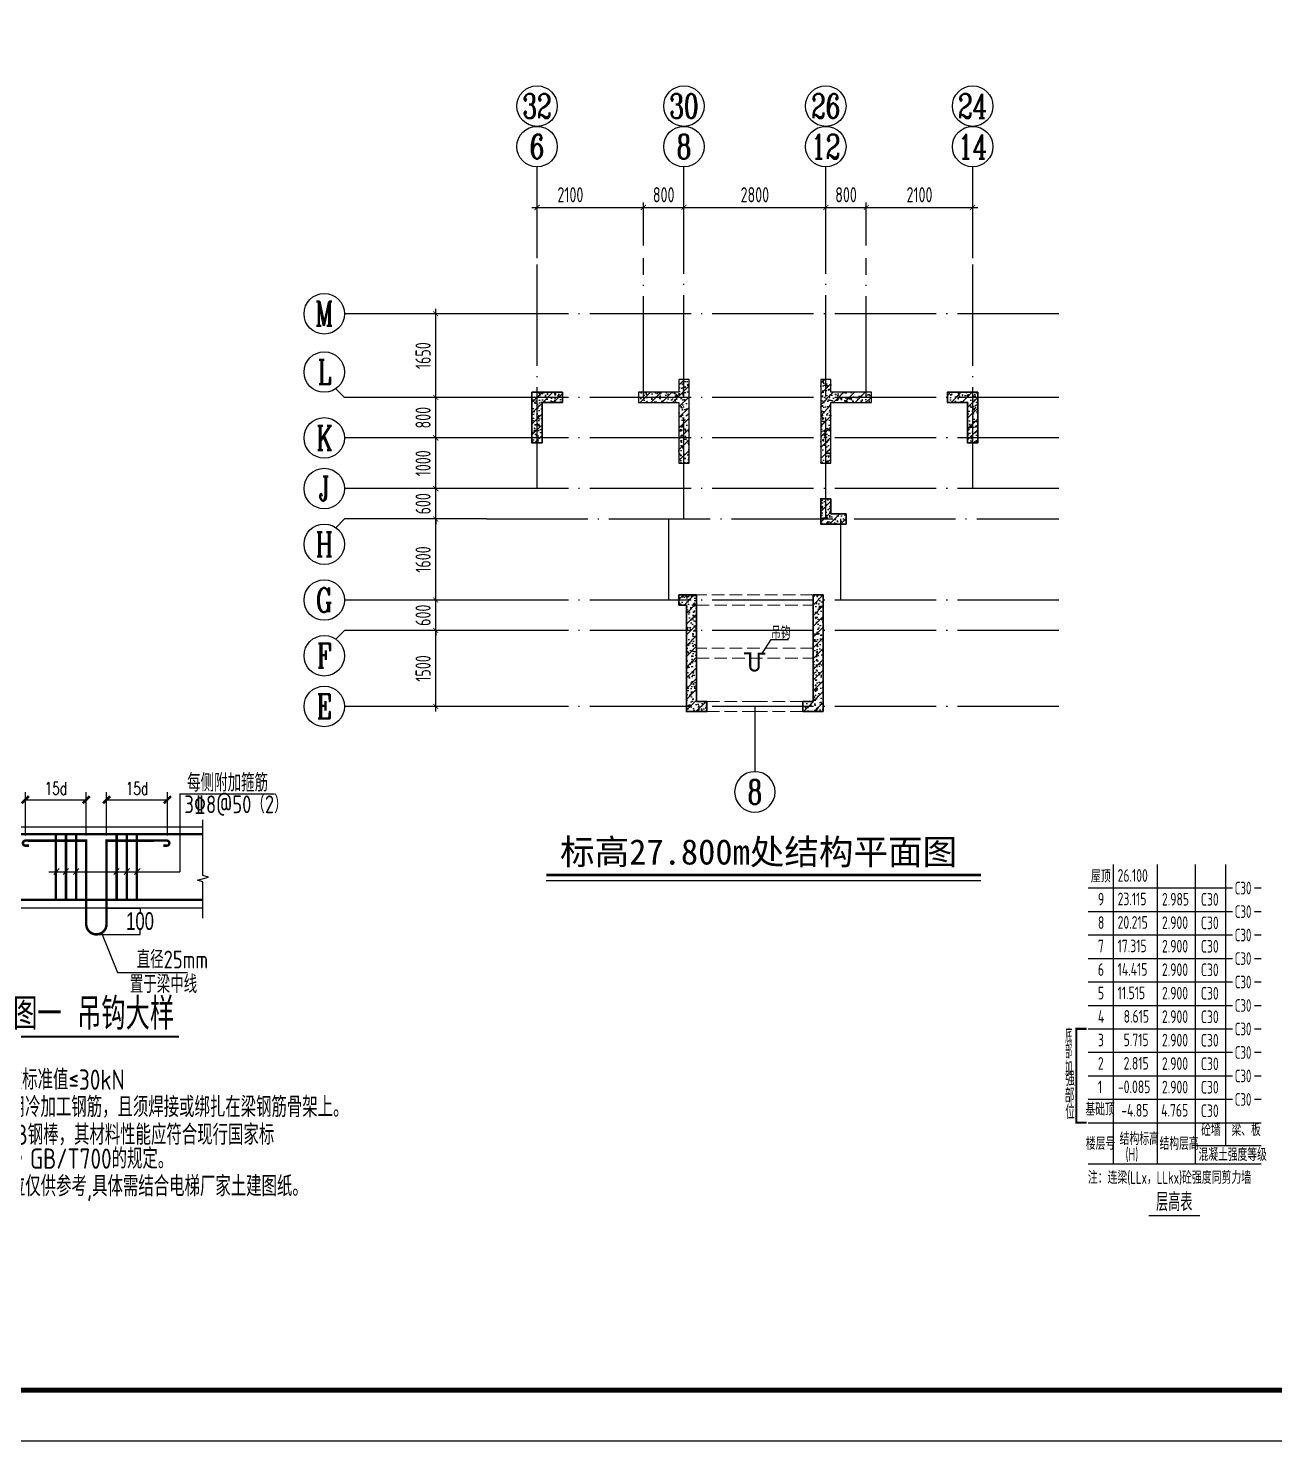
# Model space of a CAD drawing. Extents: x -812054 to 22247, y -644080 to 1003627.
# Drawn here: x -332218 to -307609, y -601117 to -573236 of the extents above; entities that cross this region are included whole.
import ezdxf
from ezdxf.enums import TextEntityAlignment as Align

# ---------------------------------------------------------------- set-up
doc = ezdxf.new("R2010")
doc.units = 0
doc.header["$LTSCALE"] = 1000
for name, pattern in [('__DASH', [0.35, 0.25, -0.1]), ('DASH', [0.35, 0.25, -0.1]), ('DOTE', [2.42, 2, -0.2, 0.02, -0.2])]:
    doc.linetypes.add(name, pattern=pattern)
doc.layers.get('0').update_dxf_attribs({"linetype": 'CONTINUOUS'})
doc.layers.get('DEFPOINTS').update_dxf_attribs({"linetype": 'CONTINUOUS'})
for name, color, linetype in [('-TK', 7, 'CONTINUOUS'), ('0p-标字', 7, 'CONTINUOUS'), ('0p-标注', 43, 'CONTINUOUS'), ('A-AXIS', 1, 'CONTINUOUS'), ('A-DOTE', 10, 'DOTE'), ('AXIS_NUM', 7, 'CONTINUOUS'), ('DIM', 2, 'CONTINUOUS'), ('S-0-TEXT', 7, 'CONTINUOUS'), ('S-B表格', 2, 'CONTINUOUS'), ('S-L主梁线', 4, 'DASH'), ('S-Q墙填充', 252, 'CONTINUOUS'), ('S-Q墙实线', 6, 'CONTINUOUS'), ('S-Y一般标注', 3, 'CONTINUOUS'), ('S-Z柱填充', 252, 'CONTINUOUS'), ('S-Z柱实线', 6, 'CONTINUOUS'), ('S-引出线', 40, 'CONTINUOUS'), ('S-文字', 7, 'CONTINUOUS'), ('TEXT', 2, 'CONTINUOUS')]:
    doc.layers.add(name, color=color, linetype=linetype)
doc.layers.add('7549', color=9, linetype='CONTINUOUS', lineweight=18)
doc.styles.add('$2$X', font='romans0.shx', dxfattribs={"width": 0.7, "bigfont": 'hz00.shx'})
doc.styles.add('-宋体', font='', dxfattribs={"width": 0.7, "height": 300, "bigfont": '宋体.TTF'})
doc.styles.add('AHZTXT', font='atxt.shx', dxfattribs={"width": 0.7, "bigfont": 'ahztxt.shx'})
doc.styles.add('DIM_FONT', font='SIMPLEX.shx', dxfattribs={"width": 0.56})
doc.styles.add('TSSD_Axis', font='complex.shx', dxfattribs={"width": 0.7, "bigfont": 'hztxt.shx'})
doc.styles.add('TSSD_DIMENSION', font='Tssdeng.shx', dxfattribs={"width": 0.7, "bigfont": 'tssdchn.shx'})
doc.styles.add('TSSD_REIN', font='tssdeng.shx', dxfattribs={"width": 0.7, "height": 300, "bigfont": 'tssdchn.shx'})
doc.styles.get('-宋体').set_extended_font_data('SimSun')
doc.dimstyles.new('DIM梁定位100', dxfattribs={"dimtxt": 250, "dimasz": 100, "dimexe": 150, "dimexo": 100, "dimgap": 100, "dimtad": 1, "dimdec": 0, "dimdsep": 46, "dimtxsty": '$2$X', "dimblk": '$1$_archtick', "dimcen": 2.5, "dimclrd": 256, "dimclre": 256, "dimclrt": 7, "dimadec": 3, "dimazin": 0, "dimtfac": 1, "dimtdec": 0, "dimtix": 1, "dimtmove": 2, "dimatfit": 3, "dimldrblk": '$1$_archtick', "dimfxl": 1.25, "dimtolj": 1, "dimtzin": 0, "dimlwd": -1, "dimlwe": -1, "dimarcsym": 0})
doc.dimstyles.new('NORMAL', dxfattribs={"dimtxt": 0.18, "dimasz": 0.18, "dimexe": 0.18, "dimexo": 0.0625, "dimgap": 0.09, "dimtad": 0, "dimtih": 1, "dimtoh": 1, "dimdec": 4, "dimzin": 0, "dimdsep": 46, "dimtxsty": 'DIM_FONT', "dimcen": 0.09, "dimclrt": 4, "dimadec": 0, "dimazin": 0, "dimtfac": 1, "dimtdec": 4, "dimtofl": 0, "dimtmove": 2, "dimatfit": 3, "dimfxl": 1, "dimtolj": 1, "dimtzin": 0, "dimarcsym": 0})
doc.dimstyles.new('TSSD_100_100', dxfattribs={"dimtxt": 300, "dimasz": 100, "dimexe": 100, "dimexo": 250, "dimgap": 100, "dimtad": 1, "dimdec": 0, "dimzin": 0, "dimdsep": 46, "dimtxsty": 'TSSD_DIMENSION', "dimblk": 'ARCHTICK', "dimcen": 0, "dimdle": 100, "dimclrt": 7, "dimadec": 0, "dimazin": 0, "dimtfac": 1, "dimtdec": 0, "dimtix": 1, "dimtmove": 2, "dimatfit": 3, "dimldrblk": 'ARCHTICK', "dimfxl": 1, "dimtolj": 1, "dimtzin": 0, "dimarcsym": 0})
pattern_1 = [(50, (-309446.53, -535129.81), (215.17805, -18.82564), [22.5, -247.5]), (355, (-309446.53, -535129.81), (-41.6254, 225.6576), [18, -198]), (100.4514, (-309428.6, -535131.38), (173.5528, 206.8319), [19.1221, -210.3426]), (46.1842, (-309446.53, -535069.81), (320.1723, -49.6557), [33.75, -371.25]), (96.6356, (-309419.85, -535073.95), (280.3988, 292.2354), [28.683, -315.514]), (351.1842, (-309446.53, -535069.8), (280.3986, 292.2356), [27, -297]), (21, (-309416.53, -535084.81), (179.0721, -120.78567), [22.5, -247.5]), (326, (-309416.53, -535084.81), (72.9946, 217.545), [18, -198]), (71.4514, (-309401.6, -535094.88), (252.0668, 96.75915), [19.1221, -210.3426]), (37.5, (-309446.53, -535129.814), (3.64796, 99.86816), [0, -195.6, 0, -201, 0, -198.75]), (7.5, (-309446.53, -535129.81), (78.92086, 118.32351), [0, -114.6, 0, -191.1, 0, -75.75]), (327.5, (-309513.43, -535129.814), (160.14673, -6.76646), [0, -75, 0, -234, 0, -310.5]), (317.5, (-309543.43, -535129.81), (174.95585, 30.0315), [0, -97.5, 0, -155.4, 0, -220.5]), (45, (-309446.53, -535129.81), (-106.066, 106.066), [])]
pattern_2 = [(50, (-314708.37, -367093.74), (215.17805, -18.82564), [22.5, -247.5]), (355, (-314708.37, -367093.74), (-41.6254, 225.65764), [18, -198]), (100.4514, (-314690.43, -367095.3), (173.55281, 206.83186), [19.12206, -210.34263]), (46.1842, (-314708.37, -367033.74), (320.1723, -49.6557), [33.75, -371.25]), (96.6356, (-314681.68, -367037.88), (280.3988, 292.23536), [28.6831, -315.5139]), (351.1842, (-314708.37, -367033.74), (280.3986, 292.2356), [27, -297]), (21, (-314678.37, -367048.74), (179.07212, -120.78567), [22.5, -247.5]), (326, (-314678.37, -367048.74), (72.9946, 217.54501), [18, -198]), (71.4514, (-314663.44, -367058.8), (252.06679, 96.75915), [19.12206, -210.34263]), (37.5, (-314708.365, -367093.74), (3.647957, 99.868156), [0, -195.6, 0, -201, 0, -198.75]), (7.5, (-314708.37, -367093.74), (78.92086, 118.323514), [0, -114.6, 0, -191.1, 0, -75.75]), (327.5, (-314775.265, -367093.74), (160.14673, -6.766462), [0, -75, 0, -234, 0, -310.5]), (317.5, (-314805.27, -367093.74), (174.95585, 30.031495), [0, -97.5, 0, -155.4, 0, -220.5]), (45, (-314708.37, -367093.74), (-106.06602, 106.06602), [])]

# ---------------------------------------------------------------- blocks, each defined once
blk = doc.blocks.new('A1')
blk.add_lwpolyline([(0, 59400), (0, 0), (84100, 0), (84100, 59400)], close=True)
at = {"const_width": 100}
blk.add_lwpolyline([(2500, 58400), (2500, 1000), (83100, 1000), (83100, 58400)], close=True, dxfattribs=at)
blk = doc.blocks.new('B20200424131938')
at = {"layer": '7549', "const_width": 40}
blk.add_lwpolyline([(417, 3688), (217, 3688), (217, 1834), (417, 1834)], dxfattribs=at)
at = {"layer": 'S-0-TEXT'}
blk.add_lwpolyline([(1641, 0, 27, 27, 0), (2658, 0, 0, 0, 0)], format="xyseb", dxfattribs=at)
at = {"layer": 'S-B表格'}
for p, q in [((952, 1021), (952, 6932)), ((1817, 1021), (1817, 6932)), ((2567, 1021), (2567, 6932)), ((3167, 1385), (3167, 6932)), ((452, 6469), (3167, 6469)), ((452, 6469), (3167, 6469)), ((3167, 6469), (3298, 6469)), ((3167, 6469), (3298, 6469)), ((3167, 6469), (3298, 6469)), ((3731, 6469), (3862, 6469)), ((3731, 6469), (3862, 6469)), ((3731, 6469), (3862, 6469)), ((452, 6005), (3167, 6005)), ((452, 6005), (3167, 6005)), ((3167, 6005), (3298, 6005)), ((3167, 6005), (3298, 6005)), ((3167, 6005), (3298, 6005)), ((3731, 6005), (3862, 6005)), ((3731, 6005), (3862, 6005)), ((3731, 6005), (3862, 6005)), ((452, 5542), (3167, 5542)), ((452, 5542), (3167, 5542)), ((3167, 5542), (3298, 5542)), ((3167, 5542), (3298, 5542)), ((3167, 5542), (3298, 5542)), ((3731, 5542), (3862, 5542)), ((3731, 5542), (3862, 5542)), ((3731, 5542), (3862, 5542)), ((452, 5078), (3167, 5078)), ((452, 5078), (3167, 5078)), ((3167, 5078), (3298, 5078)), ((3167, 5078), (3298, 5078)), ((3167, 5078), (3298, 5078)), ((3731, 5078), (3862, 5078)), ((3731, 5078), (3862, 5078)), ((3731, 5078), (3862, 5078)), ((452, 4615), (3167, 4615)), ((3167, 4615), (3298, 4615)), ((3731, 4615), (3862, 4615)), ((452, 4151), (3167, 4151)), ((3167, 4151), (3298, 4151)), ((3731, 4151), (3862, 4151)), ((452, 3688), (3167, 3688)), ((3167, 3688), (3298, 3688)), ((3731, 3688), (3862, 3688)), ((452, 3224), (3167, 3224)), ((3167, 3224), (3298, 3224)), ((3731, 3224), (3862, 3224)), ((452, 2761), (3167, 2761)), ((3167, 2761), (3298, 2761)), ((3731, 2761), (3862, 2761)), ((452, 2297), (3167, 2297)), ((3167, 2297), (3298, 2297)), ((3731, 2297), (3862, 2297)), ((452, 1834), (3167, 1834)), ((452, 1834), (3862, 1834)), ((452, 1834), (2854, 1834)), ((452, 1834), (2854, 1834)), ((2567, 1385), (3862, 1385)), ((452, 1021), (3862, 1021))]:
    blk.add_line(p, q, dxfattribs=at)
at = {"style": 'TSSD_REIN'}
for s, width, p, p2 in [('底', 0.535575, (-3, 3408), (134, 3408)), ('部', 0.530918, (-3, 3100), (134, 3100)), ('加', 0.526341, (-3, 2774), (134, 2774))]:
    blk.add_text(s, height=285, dxfattribs=dict(at, width=width)).set_placement(p, p2, align=Align.FIT)
for s, height, width, p in [('强', 285, 0.535575, (-3, 2477)), ('部', 285, 0.535575, (-13, 2146)), ('位', 285, 0.535575, (-3, 1820)), ('砼墙', 250, 0.7, (2681, 1495)), ('梁、板', 250, 0.7, (3279, 1495))]:
    blk.add_text(s, height=height, dxfattribs=dict(at, width=width)).set_placement(p, align=Align.BOTTOM_LEFT)
for s, width, p in [('楼层号', 0.7, (405, 1299)), ('结构标高', 0.65, (1070, 1392)), ('结构层高', 0.7, (1860, 1299)), ('(H)', 0.65, (1188, 1086)), ('混凝土强度等级', 0.7, (2629, 1080))]:
    blk.add_text(s, height=250, dxfattribs=dict(at, width=width)).set_placement(p)
at = {"layer": 'S-0-TEXT', "style": 'TSSD_REIN', "width": 0.7}
blk.add_text('层高表', height=360, dxfattribs=at).set_placement((1790, 90))
at = {"layer": 'S-B表格', "style": 'TSSD_REIN'}
for s, width, p in [('屋顶', 0.65, (503, 6575)), ('26.100', 0.7, (1031, 6590)), ('C30', 0.65, (3345, 6341)), ('9', 0.7, (642, 6123)), ('23.115', 0.7, (1031, 6126)), ('2.985', 0.7, (1907, 6121)), ('C30', 0.7, (2675, 6118)), ('8', 0.7, (642, 5660)), ('20.215', 0.7, (1031, 5663)), ('2.900', 0.7, (1907, 5658)), ('C30', 0.7, (2675, 5654)), ('C30', 0.65, (3345, 5877)), ('C30', 0.65, (3345, 5414)), ('7', 0.7, (642, 5196)), ('17.315', 0.7, (1031, 5199)), ('2.900', 0.7, (1907, 5194)), ('C30', 0.7, (2675, 5191)), ('C30', 0.65, (3345, 4950)), ('6', 0.7, (642, 4733)), ('14.415', 0.7, (1031, 4736)), ('2.900', 0.7, (1907, 4731)), ('C30', 0.7, (2675, 4727)), ('5', 0.7, (642, 4269)), ('11.515', 0.7, (1031, 4272)), ('2.900', 0.7, (1907, 4267)), ('C30', 0.7, (2675, 4264)), ('C30', 0.65, (3345, 4487)), ('C30', 0.65, (3345, 4023)), ('4', 0.7, (642, 3806)), ('8.615', 0.7, (1150, 3809)), ('2.900', 0.7, (1907, 3804)), ('C30', 0.7, (2675, 3800)), ('C30', 0.65, (3345, 3560)), ('3', 0.7, (642, 3342)), ('5.715', 0.7, (1150, 3345)), ('2.900', 0.7, (1907, 3340)), ('C30', 0.7, (2675, 3337)), ('C30', 0.65, (3345, 3096)), ('2', 0.7, (642, 2879)), ('2.815', 0.7, (1150, 2882)), ('2.900', 0.7, (1907, 2877)), ('C30', 0.7, (2675, 2873)), ('C30', 0.65, (3345, 2633)), ('1', 0.7, (642, 2415)), ('-0.085', 0.7, (1038, 2418)), ('2.900', 0.7, (1907, 2413)), ('C30', 0.7, (2675, 2410)), ('基础顶', 0.7, (395, 1974)), ('C30', 0.65, (3345, 2169)), ('-4.85', 0.7, (1103, 1955)), ('4.765', 0.7, (1891, 1955)), ('C30', 0.7, (2675, 1946))]:
    blk.add_text(s, height=250, dxfattribs=dict(at, width=width)).set_placement(p)
at = {"layer": 'TEXT', "style": 'TSSD_REIN', "width": 0.65}
blk.add_text('注：连梁(LLx，LLkx)砼强度同剪力墙', height=250, dxfattribs=at).set_placement((443, 627))
blk = doc.blocks.new('ts_axno')
at = {"color": 0, "linetype": 'ByBlock', "lineweight": -2}
blk.add_circle((0, 0), 0.5, dxfattribs=at)
at = {"color": 0, "linetype": 'ByBlock', "lineweight": -2, "style": 'TSSD_Axis', "width": 0.7}
blk.add_attdef('A', text='', height=0.6, dxfattribs=at).set_placement((0, 0), align=Align.MIDDLE_CENTER)
blk = doc.blocks.new('_ArchTick')
at = {"color": 0, "linetype": 'ByBlock', "const_width": 0.15}
blk.add_lwpolyline([(-0.5, -0.5), (0.5, 0.5)], dxfattribs=at)
blk = doc.blocks.new('*D1429')
at = {"layer": 'DEFPOINTS', "color": 0, "transparency": 16777216}
for p in [(-320073, -576773), (-322173, -577773), (-320073, -577773)]:
    blk.add_point(p, dxfattribs=at)
at = {"layer": 'S-Y一般标注', "color": 0, "lineweight": -2, "transparency": 16777216}
for p, q in [((-322273, -576773), (-319973, -576773)), ((-322173, -577523), (-322173, -576673)), ((-320073, -577523), (-320073, -576673))]:
    blk.add_line(p, q, dxfattribs=at)
at = {"layer": 'S-Y一般标注', "color": 0, "lineweight": -2, "transparency": 16777216, "xscale": 100, "yscale": 100, "zscale": 100, "rotation": 180}
blk.add_blockref('_ArchTick', (-322173, -576773), dxfattribs=at)
at = {"layer": 'S-Y一般标注', "color": 0, "lineweight": -2, "transparency": 16777216, "xscale": 100, "yscale": 100, "zscale": 100}
blk.add_blockref('_ArchTick', (-320073, -576773), dxfattribs=at)
at = {"layer": 'S-Y一般标注', "color": 7, "transparency": 16777216, "insert": (-321515, -576523), "char_height": 300, "attachment_point": 5, "style": 'TSSD_DIMENSION'}
blk.add_mtext('\\A1;2100', dxfattribs=at)
blk = doc.blocks.new('*D1430')
at = {"layer": 'DEFPOINTS', "color": 0, "transparency": 16777216}
for p in [(-316473, -576773), (-319273, -577773), (-316473, -577773)]:
    blk.add_point(p, dxfattribs=at)
at = {"layer": 'S-Y一般标注', "color": 0, "lineweight": -2, "transparency": 16777216}
for p, q in [((-319373, -576773), (-316373, -576773)), ((-319273, -577523), (-319273, -576673)), ((-316473, -577523), (-316473, -576673))]:
    blk.add_line(p, q, dxfattribs=at)
at = {"layer": 'S-Y一般标注', "color": 0, "lineweight": -2, "transparency": 16777216, "xscale": 100, "yscale": 100, "zscale": 100, "rotation": 180}
blk.add_blockref('_ArchTick', (-319273, -576773), dxfattribs=at)
at = {"layer": 'S-Y一般标注', "color": 0, "lineweight": -2, "transparency": 16777216, "xscale": 100, "yscale": 100, "zscale": 100}
blk.add_blockref('_ArchTick', (-316473, -576773), dxfattribs=at)
at = {"layer": 'S-Y一般标注', "color": 7, "transparency": 16777216, "insert": (-317873, -576523), "char_height": 300, "attachment_point": 5, "style": 'TSSD_DIMENSION'}
blk.add_mtext('\\A1;2800', dxfattribs=at)
blk = doc.blocks.new('*D1431')
at = {"layer": 'DEFPOINTS', "color": 0, "transparency": 16777216}
for p in [(-315673, -576773), (-316473, -577773), (-315673, -577773)]:
    blk.add_point(p, dxfattribs=at)
at = {"layer": 'S-Y一般标注', "color": 0, "lineweight": -2, "transparency": 16777216}
for p, q in [((-316573, -576773), (-315573, -576773)), ((-316473, -577523), (-316473, -576673)), ((-315673, -577523), (-315673, -576673))]:
    blk.add_line(p, q, dxfattribs=at)
at = {"layer": 'S-Y一般标注', "color": 0, "lineweight": -2, "transparency": 16777216, "xscale": 100, "yscale": 100, "zscale": 100, "rotation": 180}
blk.add_blockref('_ArchTick', (-316473, -576773), dxfattribs=at)
at = {"layer": 'S-Y一般标注', "color": 0, "lineweight": -2, "transparency": 16777216, "xscale": 100, "yscale": 100, "zscale": 100}
blk.add_blockref('_ArchTick', (-315673, -576773), dxfattribs=at)
at = {"layer": 'S-Y一般标注', "color": 7, "transparency": 16777216, "insert": (-316073, -576523), "char_height": 300, "attachment_point": 5, "style": 'TSSD_DIMENSION'}
blk.add_mtext('\\A1;800', dxfattribs=at)
blk = doc.blocks.new('*D1432')
at = {"layer": 'DEFPOINTS', "color": 0, "transparency": 16777216}
for p in [(-324173, -585123), (-323173, -585123), (-323173, -586623)]:
    blk.add_point(p, dxfattribs=at)
at = {"layer": 'S-Y一般标注', "color": 0, "lineweight": -2, "transparency": 16777216}
for p, q in [((-323423, -585123), (-324273, -585123)), ((-324173, -586723), (-324173, -585023)), ((-323423, -586623), (-324273, -586623))]:
    blk.add_line(p, q, dxfattribs=at)
at = {"layer": 'S-Y一般标注', "color": 0, "lineweight": -2, "transparency": 16777216, "xscale": 100, "yscale": 100, "zscale": 100}
for p, rotation in [((-324173, -585123), 90), ((-324173, -586623), 270)]:
    blk.add_blockref('_ArchTick', p, dxfattribs=dict(at, rotation=rotation))
at = {"layer": 'S-Y一般标注', "color": 7, "transparency": 16777216, "insert": (-324423, -585873), "char_height": 300, "attachment_point": 5, "rotation": 90, "style": 'TSSD_DIMENSION'}
blk.add_mtext('\\A1;1500', dxfattribs=at)
blk = doc.blocks.new('*D1433')
at = {"layer": 'DEFPOINTS', "color": 0, "transparency": 16777216}
for p in [(-324173, -584523), (-323173, -584523), (-323173, -585123)]:
    blk.add_point(p, dxfattribs=at)
at = {"layer": 'S-Y一般标注', "color": 0, "lineweight": -2, "transparency": 16777216}
for p, q in [((-323423, -584523), (-324273, -584523)), ((-324173, -584523), (-324173, -584423)), ((-324173, -585123), (-324173, -584523)), ((-323423, -585123), (-324273, -585123)), ((-324173, -585123), (-324173, -585223))]:
    blk.add_line(p, q, dxfattribs=at)
at = {"layer": 'S-Y一般标注', "color": 0, "lineweight": -2, "transparency": 16777216, "xscale": 100, "yscale": 100, "zscale": 100}
for p, rotation in [((-324173, -584523), 270), ((-324173, -585123), 90)]:
    blk.add_blockref('_ArchTick', p, dxfattribs=dict(at, rotation=rotation))
at = {"layer": 'S-Y一般标注', "color": 7, "transparency": 16777216, "insert": (-324423, -584823), "char_height": 300, "attachment_point": 5, "rotation": 90, "style": 'TSSD_DIMENSION'}
blk.add_mtext('\\A1;600', dxfattribs=at)
blk = doc.blocks.new('*D1434')
at = {"layer": 'DEFPOINTS', "color": 0, "transparency": 16777216}
for p in [(-324173, -582923), (-323173, -582923), (-323173, -584523)]:
    blk.add_point(p, dxfattribs=at)
at = {"layer": 'S-Y一般标注', "color": 0, "lineweight": -2, "transparency": 16777216}
for p, q in [((-323423, -582923), (-324273, -582923)), ((-324173, -584623), (-324173, -582823)), ((-323423, -584523), (-324273, -584523))]:
    blk.add_line(p, q, dxfattribs=at)
at = {"layer": 'S-Y一般标注', "color": 0, "lineweight": -2, "transparency": 16777216, "xscale": 100, "yscale": 100, "zscale": 100}
for p, rotation in [((-324173, -582923), 90), ((-324173, -584523), 270)]:
    blk.add_blockref('_ArchTick', p, dxfattribs=dict(at, rotation=rotation))
at = {"layer": 'S-Y一般标注', "color": 7, "transparency": 16777216, "insert": (-324423, -583723), "char_height": 300, "attachment_point": 5, "rotation": 90, "style": 'TSSD_DIMENSION'}
blk.add_mtext('\\A1;1600', dxfattribs=at)
blk = doc.blocks.new('*D1435')
at = {"layer": 'DEFPOINTS', "color": 0, "transparency": 16777216}
for p in [(-324173, -582323), (-323173, -582323), (-323173, -582923)]:
    blk.add_point(p, dxfattribs=at)
at = {"layer": 'S-Y一般标注', "color": 0, "lineweight": -2, "transparency": 16777216}
for p, q in [((-323423, -582323), (-324273, -582323)), ((-324173, -582323), (-324173, -582223)), ((-324173, -582923), (-324173, -582323)), ((-323423, -582923), (-324273, -582923)), ((-324173, -582923), (-324173, -583023))]:
    blk.add_line(p, q, dxfattribs=at)
at = {"layer": 'S-Y一般标注', "color": 0, "lineweight": -2, "transparency": 16777216, "xscale": 100, "yscale": 100, "zscale": 100}
for p, rotation in [((-324173, -582323), 270), ((-324173, -582923), 90)]:
    blk.add_blockref('_ArchTick', p, dxfattribs=dict(at, rotation=rotation))
at = {"layer": 'S-Y一般标注', "color": 7, "transparency": 16777216, "insert": (-324423, -582623), "char_height": 300, "attachment_point": 5, "rotation": 90, "style": 'TSSD_DIMENSION'}
blk.add_mtext('\\A1;600', dxfattribs=at)
blk = doc.blocks.new('*D1436')
at = {"layer": 'DEFPOINTS', "color": 0, "transparency": 16777216}
for p in [(-324173, -581323), (-323173, -581323), (-323173, -582323)]:
    blk.add_point(p, dxfattribs=at)
at = {"layer": 'S-Y一般标注', "color": 0, "lineweight": -2, "transparency": 16777216}
for p, q in [((-324173, -582423), (-324173, -581223)), ((-323423, -581323), (-324273, -581323)), ((-323423, -582323), (-324273, -582323))]:
    blk.add_line(p, q, dxfattribs=at)
at = {"layer": 'S-Y一般标注', "color": 0, "lineweight": -2, "transparency": 16777216, "xscale": 100, "yscale": 100, "zscale": 100}
for p, rotation in [((-324173, -581323), 90), ((-324173, -582323), 270)]:
    blk.add_blockref('_ArchTick', p, dxfattribs=dict(at, rotation=rotation))
at = {"layer": 'S-Y一般标注', "color": 7, "transparency": 16777216, "insert": (-324423, -581823), "char_height": 300, "attachment_point": 5, "rotation": 90, "style": 'TSSD_DIMENSION'}
blk.add_mtext('\\A1;1000', dxfattribs=at)
blk = doc.blocks.new('*D1437')
at = {"layer": 'DEFPOINTS', "color": 0, "transparency": 16777216}
for p in [(-324173, -580523), (-323173, -580523), (-323173, -581323)]:
    blk.add_point(p, dxfattribs=at)
at = {"layer": 'S-Y一般标注', "color": 0, "lineweight": -2, "transparency": 16777216}
for p, q in [((-324173, -581423), (-324173, -580423)), ((-323423, -580523), (-324273, -580523)), ((-323423, -581323), (-324273, -581323))]:
    blk.add_line(p, q, dxfattribs=at)
at = {"layer": 'S-Y一般标注', "color": 0, "lineweight": -2, "transparency": 16777216, "xscale": 100, "yscale": 100, "zscale": 100}
for p, rotation in [((-324173, -580523), 90), ((-324173, -581323), 270)]:
    blk.add_blockref('_ArchTick', p, dxfattribs=dict(at, rotation=rotation))
at = {"layer": 'S-Y一般标注', "color": 7, "transparency": 16777216, "insert": (-324423, -580923), "char_height": 300, "attachment_point": 5, "rotation": 90, "style": 'TSSD_DIMENSION'}
blk.add_mtext('\\A1;800', dxfattribs=at)
blk = doc.blocks.new('*D1438')
at = {"layer": 'DEFPOINTS', "color": 0, "transparency": 16777216}
for p in [(-319273, -576773), (-320073, -577773), (-319273, -577773)]:
    blk.add_point(p, dxfattribs=at)
at = {"layer": 'S-Y一般标注', "color": 0, "lineweight": -2, "transparency": 16777216}
for p, q in [((-320173, -576773), (-319173, -576773)), ((-320073, -577523), (-320073, -576673)), ((-319273, -577523), (-319273, -576673))]:
    blk.add_line(p, q, dxfattribs=at)
at = {"layer": 'S-Y一般标注', "color": 0, "lineweight": -2, "transparency": 16777216, "xscale": 100, "yscale": 100, "zscale": 100, "rotation": 180}
blk.add_blockref('_ArchTick', (-320073, -576773), dxfattribs=at)
at = {"layer": 'S-Y一般标注', "color": 0, "lineweight": -2, "transparency": 16777216, "xscale": 100, "yscale": 100, "zscale": 100}
blk.add_blockref('_ArchTick', (-319273, -576773), dxfattribs=at)
at = {"layer": 'S-Y一般标注', "color": 7, "transparency": 16777216, "insert": (-319673, -576523), "char_height": 300, "attachment_point": 5, "style": 'TSSD_DIMENSION'}
blk.add_mtext('\\A1;800', dxfattribs=at)
blk = doc.blocks.new('*D1439')
at = {"layer": 'DEFPOINTS', "color": 0, "transparency": 16777216}
for p in [(-313573, -576773), (-315673, -577773), (-313573, -577773)]:
    blk.add_point(p, dxfattribs=at)
at = {"layer": 'S-Y一般标注', "color": 0, "lineweight": -2, "transparency": 16777216}
for p, q in [((-315773, -576773), (-313473, -576773)), ((-315673, -577523), (-315673, -576673)), ((-313573, -577523), (-313573, -576673))]:
    blk.add_line(p, q, dxfattribs=at)
at = {"layer": 'S-Y一般标注', "color": 0, "lineweight": -2, "transparency": 16777216, "xscale": 100, "yscale": 100, "zscale": 100, "rotation": 180}
blk.add_blockref('_ArchTick', (-315673, -576773), dxfattribs=at)
at = {"layer": 'S-Y一般标注', "color": 0, "lineweight": -2, "transparency": 16777216, "xscale": 100, "yscale": 100, "zscale": 100}
blk.add_blockref('_ArchTick', (-313573, -576773), dxfattribs=at)
at = {"layer": 'S-Y一般标注', "color": 7, "transparency": 16777216, "insert": (-314623, -576523), "char_height": 300, "attachment_point": 5, "style": 'TSSD_DIMENSION'}
blk.add_mtext('\\A1;2100', dxfattribs=at)
blk = doc.blocks.new('*D1440')
at = {"layer": 'DEFPOINTS', "color": 0, "transparency": 16777216}
for p in [(-324173, -578873), (-323173, -578873), (-323173, -580523)]:
    blk.add_point(p, dxfattribs=at)
at = {"layer": 'S-Y一般标注', "color": 0, "lineweight": -2, "transparency": 16777216}
for p, q in [((-324173, -580623), (-324173, -578773)), ((-323423, -578873), (-324273, -578873)), ((-323423, -580523), (-324273, -580523))]:
    blk.add_line(p, q, dxfattribs=at)
at = {"layer": 'S-Y一般标注', "color": 0, "lineweight": -2, "transparency": 16777216, "xscale": 100, "yscale": 100, "zscale": 100}
for p, rotation in [((-324173, -578873), 90), ((-324173, -580523), 270)]:
    blk.add_blockref('_ArchTick', p, dxfattribs=dict(at, rotation=rotation))
at = {"layer": 'S-Y一般标注', "color": 7, "transparency": 16777216, "insert": (-324423, -579698), "char_height": 300, "attachment_point": 5, "rotation": 90, "style": 'TSSD_DIMENSION'}
blk.add_mtext('\\A1;1650', dxfattribs=at)
blk = doc.blocks.new('*D293')
at = {"layer": '0p-标字', "color": 0, "lineweight": -2, "transparency": 16777216}
for p, q in [((-167958, -130280), (-167296, -130280)), ((-167296, -130280), (-167296, -130365)), ((-167296, -130801), (-167296, -130715)), ((-168158, -130801), (-167296, -130801))]:
    blk.add_line(p, q, dxfattribs=at)
at = {"layer": '0p-标字', "color": 0, "transparency": 16777216}
for points in [[(-167296, -130280), (-167296, -130280), (-167296, -130280)], [(-167296, -130801), (-167296, -130801), (-167296, -130801)]]:
    blk.add_solid(points, dxfattribs=at)
at = {"layer": 'DEFPOINTS', "color": 0, "transparency": 16777216}
for p in [(-167958, -130280), (-167296, -130280), (-168158, -130801)]:
    blk.add_point(p, dxfattribs=at)
at = {"layer": '0p-标字', "color": 4, "transparency": 16777216, "insert": (-167296, -130540), "char_height": 350, "attachment_point": 5, "style": 'AHZTXT'}
blk.add_mtext('\\A1;100', dxfattribs=at)
blk = doc.blocks.new('$1$_archtick')
at = {"const_width": 0.5}
blk.add_lwpolyline([(-0.7, -0.7), (0.7, 0.7)], dxfattribs=at)
blk = doc.blocks.new('*D294')
at = {"layer": '0p-标注', "transparency": 16777216}
for p, q in [((-169560, -128849), (-169560, -127993)), ((-169560, -128143), (-168358, -128143)), ((-168358, -128850), (-168358, -127993))]:
    blk.add_line(p, q, dxfattribs=at)
at = {"layer": 'DEFPOINTS', "color": 0, "transparency": 16777216}
for p in [(-168358, -128143), (-169560, -128949), (-168358, -128950)]:
    blk.add_point(p, dxfattribs=at)
at = {"layer": '0p-标注', "transparency": 16777216, "xscale": 100, "yscale": 100, "zscale": 100, "rotation": 180}
blk.add_blockref('$1$_archtick', (-169560, -128143), dxfattribs=at)
at = {"layer": '0p-标注', "transparency": 16777216, "xscale": 100, "yscale": 100, "zscale": 100}
blk.add_blockref('$1$_archtick', (-168358, -128143), dxfattribs=at)
at = {"layer": '0p-标注', "color": 7, "transparency": 16777216, "insert": (-168959, -127918), "char_height": 250, "attachment_point": 5, "style": '$2$X'}
blk.add_mtext('\\A1;15d', dxfattribs=at)
blk = doc.blocks.new('*D295')
at = {"layer": '0p-标注', "transparency": 16777216}
for p, q in [((-167958, -128849), (-167958, -127993)), ((-167958, -128143), (-166756, -128143)), ((-166756, -128850), (-166756, -127993))]:
    blk.add_line(p, q, dxfattribs=at)
at = {"layer": 'DEFPOINTS', "color": 0, "transparency": 16777216}
for p in [(-166756, -128143), (-167958, -128949), (-166756, -128950)]:
    blk.add_point(p, dxfattribs=at)
at = {"layer": '0p-标注', "transparency": 16777216, "xscale": 100, "yscale": 100, "zscale": 100, "rotation": 180}
blk.add_blockref('$1$_archtick', (-167958, -128143), dxfattribs=at)
at = {"layer": '0p-标注', "transparency": 16777216, "xscale": 100, "yscale": 100, "zscale": 100}
blk.add_blockref('$1$_archtick', (-166756, -128143), dxfattribs=at)
at = {"layer": '0p-标注', "color": 7, "transparency": 16777216, "insert": (-167357, -127918), "char_height": 250, "attachment_point": 5, "style": '$2$X'}
blk.add_mtext('\\A1;15d', dxfattribs=at)
blk = doc.blocks.new('20210810.16093829')
at = {"layer": '0p-标字', "color": 1}
for p, q in [((6000.40859, 7975.87228), (7870.56457, 7975.87228)), ((6000.40859, 7975.87228), (6000.40859, 6434.21455)), ((2266.50612, 7322.48407), (6457.76552, 7322.48407)), ((3413.08729, 6434.21455), (6000.40859, 6434.21455)), ((3514.78155, 6384.76322), (3620.68501, 6502.96611)), ((3701.22216, 6384.76322), (3807.12563, 6502.96611)), ((3901.22216, 6384.76322), (4007.12563, 6502.96611)), ((4701.22216, 6384.76322), (4807.12563, 6502.96611)), ((4901.22216, 6384.76322), (5007.12563, 6502.96611)), ((5109.67416, 6384.76322), (5215.57763, 6502.96611)), ((2266.50612, 5722.48407), (6457.76552, 5722.48407)), ((4457.24154, 5229.84358), (4772.72668, 4447.02019)), ((4772.72668, 4447.02019), (6151.02435, 4447.02019))]:
    blk.add_line(p, q, dxfattribs=at)
for points in [[(2266.50612, 5498.4886), (2266.50612, 6236.34762), (2156.50612, 6271.34762), (2376.50612, 6331.34762), (2266.50612, 6366.34762), (2266.50612, 7462.48407)], [(6457.76552, 5521.47859), (6457.76552, 6236.34762), (6347.76552, 6271.34762), (6567.76552, 6331.34762), (6457.76552, 6366.34762), (6457.76552, 7462.48407)]]:
    blk.add_lwpolyline(points, dxfattribs=at)
at = {"layer": '0p-标字'}
for points, const_width in [([(6457.76552, 7177.90655), (2266.50612, 7177.90655)], 48.6), ([(4153.97991, 5401.29618), (4153.97991, 7051.92946), (2951.96496, 7052.70409)], 48.6), ([(3024.71295, 6951.92946), (2953.97991, 6951.92946)], 48.6), ([(3553.97991, 5881.62742), (3553.97991, 7177.90655)], 48.6), ([(3753.97991, 5881.62742), (3753.97991, 7177.90655)], 48.6), ([(3953.97991, 5881.62742), (3953.97991, 7177.90655)], 48.6), ([(4553.97991, 5401.29618), (4553.97991, 7051.92946), (5744.30571, 7052.87429)], 48.6), ([(4753.97991, 5881.62742), (4753.97991, 7177.90655)], 48.6), ([(4953.97991, 5881.62742), (4953.97991, 7177.90655)], 48.6), ([(5153.97991, 5881.62742), (5153.97991, 7177.90655)], 48.6), ([(5673.57267, 6952.87429), (5744.30571, 6952.87429)], 48.6), ([(6457.76552, 5881.62742), (2266.50612, 5881.62742)], 48.6), ([(5985.42139, 3184.72529), (2656.02737, 3184.72529)], 40)]:
    blk.add_lwpolyline(points, dxfattribs=dict(at, const_width=const_width))
at = {"layer": '0p-标字', "const_width": 48.6}
for points in [[(2953.97991, 7051.92946, 1), (2953.97991, 6951.92946)], [(5744.30571, 6952.87429, 1), (5744.30571, 7052.87429)], [(4153.97991, 5401.29618, 1), (4553.97991, 5401.29618)]]:
    blk.add_lwpolyline(points, format="xyb", dxfattribs=at)
at = {"layer": '0p-标字', "style": 'TSSD_REIN', "width": 0.8}
for s, height, p in [('每侧附加箍筋 ', 350, (6147.06507, 8020.74429)), ('3%%1328@50（2）', 350, (6090.82149, 7594.06875)), ('直径25mm', 350, (5149.58409, 4530.27781)), ('置于梁中线', 350, (5013.85968, 4042.24912)), ('图一 吊钩大样', 630, (2710.73088, 3318.88252)), ('1、本大样适用于吊重标准值≤30kN', 400, (0.95031, 2134.06157)), ('2、吊钩钢筋不得采用冷加工钢筋，且须焊接或绑扎在梁钢筋骨架上。', 400, (2.48862, 1594.02407)), ('吊钩采用Q235B钢棒，其材料性能应符合现行国家标', 400, (612.3984, 1047.31317)), ('准《碳素结构钢》GB/T700的规定。', 400, (612.3984, 575.30049)), ('3、吊钩梁位置及定位仅供参考,具体需结合电梯厂家土建图纸。', 400, (0, 30.76923))]:
    blk.add_text(s, height=height, dxfattribs=at).set_placement(p)
at = {"layer": '0p-标字', "color": 1}
dim = blk.add_linear_dim(base=(5216.15346, 5722.48407), p1=(4353.97991, 5201.29618), p2=(4553.97991, 5722.48407), angle=90, text='100', dimstyle='NORMAL', override={"dimtxt": 350, "dimlfac": 0.25, "dimtxsty": 'AHZTXT', "dimse1": 0}, dxfattribs=at)
dim.commit()
dim.dimension.update_dxf_attribs({"geometry": '*D293', "text_midpoint": (5216.15346, 5461.89013), "insert": (172512.34237, 136002.14029)})
at = {"layer": '0p-标注'}
for base, p1, p2, picture, middle in [((4153.97991, 7859.45643), (2951.96496, 7052.70409), (4153.97991, 7051.92946), '*D294', (3552.97243, 8084.45643)), ((5755.99486, 7859.45643), (4553.97991, 7052.70409), (5755.99486, 7051.92946), '*D295', (5154.98738, 8084.45643))]:
    dim = blk.add_linear_dim(base=base, p1=p1, p2=p2, text='15d', dimstyle='DIM梁定位100', dxfattribs=at)
    dim.commit()
    dim.dimension.update_dxf_attribs({"geometry": picture, "text_midpoint": middle, "insert": (172512.34237, 136002.14029)})

msp = doc.modelspace()

# ---------------------------------------------------------------- hatches: boundary and pattern name
at = {"layer": 'S-Q墙填充'}
h = msp.add_hatch(dxfattribs=at)
h.set_pattern_fill('ARMORED', color=252, scale=30, style=0)
h.set_pattern_definition(pattern_2)
h.paths.add_polyline_path([(-319173.27, -580522.85), (-319173.27, -580172.85), (-319373.27, -580172.85), (-319373.27, -580422.85), (-320173.39, -580422.85), (-320173.39, -580622.85), (-319373.27, -580622.85), (-319373.27, -581822.85), (-319173.27, -581822.85)])
h = msp.add_hatch(dxfattribs=at)
h.set_pattern_fill('ARMORED', color=252, scale=30, style=0)
h.set_pattern_definition(pattern_2)
h.paths.add_polyline_path([(-316573.27, -580522.85), (-316573.27, -581822.85), (-316373.27, -581822.85), (-316373.27, -580622.85), (-315573.66, -580622.85), (-315573.66, -580422.85), (-316373.27, -580422.85), (-316373.27, -580172.85), (-316573.27, -580172.85)])
h = msp.add_hatch(dxfattribs=at)
h.set_pattern_fill('ARMORED', color=252, scale=30, style=0)
h.set_pattern_definition(pattern_1)
h.paths.add_polyline_path([(-322273.27, -580422.85), (-321673.35, -580422.85), (-321673.35, -580622.85), (-322073.27, -580622.85), (-322073.27, -581422.85), (-322273.27, -581422.85)])
h = msp.add_hatch(dxfattribs=at)
h.set_pattern_fill('ARMORED', color=252, scale=30, style=0)
h.set_pattern_definition(pattern_1)
h.paths.add_polyline_path([(-313473.27, -580422.85), (-314073.18, -580422.85), (-314073.18, -580622.85), (-313673.27, -580622.85), (-313673.27, -581422.85), (-313473.27, -581422.85)])
h = msp.add_hatch(dxfattribs=at)
h.set_pattern_fill('ARMORED', color=252, scale=30, style=0)
h.set_pattern_definition(pattern_1)
h.paths.add_polyline_path([(-319023.27, -584422.85), (-319373.27, -584422.85), (-319373.27, -584622.85), (-319223.27, -584622.85), (-319223.27, -585122.85), (-319223.27, -585572.85), (-319223.27, -586722.85), (-318823.27, -586722.85), (-318823.27, -586522.85), (-319023.27, -586522.85), (-319023.27, -585572.85), (-319023.27, -585122.85)])
h = msp.add_hatch(dxfattribs=at)
h.set_pattern_fill('ARMORED', color=252, scale=30, style=0)
h.set_pattern_definition(pattern_1)
h.paths.add_polyline_path([(-316523.27, -586722.85), (-316523.27, -585572.85), (-316523.27, -585122.85), (-316523.27, -584422.85), (-316723.27, -584422.85), (-316723.27, -585122.85), (-316723.27, -585572.85), (-316723.27, -586522.85), (-316923.27, -586522.85), (-316923.27, -586722.85)])
at = {"layer": 'S-Z柱填充'}
h = msp.add_hatch(dxfattribs=at)
h.set_pattern_fill('ARMORED', color=252, scale=30, style=0)
h.set_pattern_definition(pattern_1)
h.paths.add_polyline_path([(-316373.27, -582522.58), (-316573.27, -582522.58), (-316573.27, -583022.58), (-316073.27, -583022.58), (-316073.27, -582822.58), (-316373.27, -582822.58)])

# ---------------------------------------------------------------- linework, layer by layer
at = {"layer": 'A-AXIS'}
for p, q in [((-322173.27, -577772.97), (-322173.27, -575972.97)), ((-319273.27, -577772.97), (-319273.27, -575972.97)), ((-316473.27, -577772.97), (-316473.27, -575972.97)), ((-313573.27, -577772.97), (-313573.27, -575972.97)), ((-323173.27, -578872.85), (-325973.27, -578872.85)), ((-325973.27, -580522.85), (-326144.88, -580351.24)), ((-323173.27, -580522.85), (-325973.27, -580522.85)), ((-323173.27, -581322.85), (-325973.27, -581322.85)), ((-323173.27, -582322.85), (-325973.27, -582322.85)), ((-325973.27, -582922.58), (-326144.88, -583094.2)), ((-323173.27, -582922.58), (-325973.27, -582922.58)), ((-323173.27, -584522.85), (-325973.27, -584522.85)), ((-325973.27, -585122.85), (-326144.88, -585294.47)), ((-323173.27, -585122.85), (-325973.27, -585122.85)), ((-323173.27, -586622.85), (-325973.27, -586622.85))]:
    msp.add_line(p, q, dxfattribs=at)
at = {"layer": 'A-DOTE'}
for p, q in [((-322173.27, -582322.85), (-322173.27, -577772.97)), ((-320073.27, -580522.85), (-320073.27, -577772.97)), ((-319273.27, -582922.58), (-319273.27, -577772.97)), ((-316473.27, -582922.58), (-316473.27, -577772.97)), ((-315673.27, -580522.85), (-315673.27, -577772.97)), ((-313573.27, -582322.85), (-313573.27, -577772.97)), ((-311873.27, -578872.85), (-323173.27, -578872.85)), ((-311873.27, -580522.85), (-323173.27, -580522.85)), ((-311873.27, -581322.85), (-323173.27, -581322.85)), ((-311873.27, -582322.85), (-323173.27, -582322.85)), ((-323173.27, -582922.58), (-311873.27, -582922.58)), ((-319573.27, -584522.85), (-319573.27, -582922.85)), ((-316173.27, -584522.85), (-316173.27, -582922.85)), ((-311873.27, -584522.85), (-323173.27, -584522.85)), ((-311873.27, -585122.85), (-323173.27, -585122.85)), ((-311873.27, -586622.85), (-323173.27, -586622.85)), ((-317873.27, -586622.85), (-317873.27, -587911.41))]:
    msp.add_line(p, q, dxfattribs=at)
at = {"layer": 'DIM', "const_width": 40}
msp.add_lwpolyline([(-317664.02, -585578.64), (-317795.81, -585578.64), (-317795.81, -585832.41, -1), (-317965.95, -585832.41), (-317965.95, -585577.41), (-318090.44, -585577.41)], format="xyb", dxfattribs=at)
at = {"layer": 'S-B表格', "color": 6, "linetype": 'ByBlock', "ltscale": 0.5, "const_width": 30}
msp.add_lwpolyline([(-311291.17, -590205.74), (-308444.8, -590205.74)], dxfattribs=at)
at = {"layer": 'S-L主梁线', "linetype": '__DASH', "lineweight": 18}
for p, q in [((-316723.27, -584422.85), (-319023.27, -584422.85)), ((-319023.27, -584622.85), (-316723.27, -584622.85)), ((-316723.27, -585472.85), (-319023.27, -585472.85)), ((-319023.27, -585672.85), (-316723.27, -585672.85)), ((-317873.26, -586522.85), (-318823.27, -586522.85)), ((-316923.27, -586522.85), (-317873.26, -586522.85)), ((-318823.27, -586722.85), (-317873.27, -586722.85)), ((-317873.25, -586722.85), (-316923.27, -586722.85))]:
    msp.add_line(p, q, dxfattribs=at)
at = {"layer": 'S-Q墙实线'}
msp.add_lwpolyline([(-319173.27, -580522.85), (-319173.27, -580172.85), (-319373.27, -580172.85), (-319373.27, -580422.85), (-320173.39, -580422.85), (-320173.39, -580622.85), (-319373.27, -580622.85), (-319373.27, -581822.85), (-319173.27, -581822.85), (-319173.27, -580522.85)], dxfattribs=at)
msp.add_lwpolyline([(-316573.27, -580522.85), (-316573.27, -581822.85), (-316373.27, -581822.85), (-316373.27, -580622.85), (-315573.66, -580622.85), (-315573.66, -580422.85), (-316373.27, -580422.85), (-316373.27, -580172.85), (-316573.27, -580172.85)], close=True, dxfattribs=at)
at = {"layer": 'S-Q墙实线', "lineweight": 35}
for points in [[(-322273.27, -580422.85), (-321673.35, -580422.85), (-321673.35, -580622.85), (-322073.27, -580622.85), (-322073.27, -581422.85), (-322273.27, -581422.85)], [(-313473.27, -580422.85), (-314073.18, -580422.85), (-314073.18, -580622.85), (-313673.27, -580622.85), (-313673.27, -581422.85), (-313473.27, -581422.85)], [(-319023.27, -584422.85), (-319373.27, -584422.85), (-319373.27, -584622.85), (-319223.27, -584622.85), (-319223.27, -585122.85), (-319223.27, -585572.85), (-319223.27, -586722.85), (-318823.27, -586722.85), (-318823.27, -586522.85), (-319023.27, -586522.85), (-319023.27, -585572.85), (-319023.27, -585122.85)], [(-316523.27, -586722.85), (-316523.27, -585572.85), (-316523.27, -585122.85), (-316523.27, -584422.85), (-316723.27, -584422.85), (-316723.27, -585122.85), (-316723.27, -585572.85), (-316723.27, -586522.85), (-316923.27, -586522.85), (-316923.27, -586722.85)]]:
    msp.add_lwpolyline(points, close=True, dxfattribs=at)
at = {"layer": 'S-Z柱实线', "lineweight": 35}
msp.add_lwpolyline([(-316373.27, -582522.58), (-316573.27, -582522.58), (-316573.27, -583022.58), (-316073.27, -583022.58), (-316073.27, -582822.58), (-316373.27, -582822.58)], close=True, dxfattribs=at)
at = {"layer": 'S-引出线'}
msp.add_lwpolyline([(-317729.91, -585578.64), (-317548.45, -585299.43), (-317210.36, -585299.43)], dxfattribs=at)
at = {"layer": 'S-引出线', "color": 3, "const_width": 56}
msp.add_lwpolyline([(-321989.97, -589949.7), (-313408.95, -589949.7)], dxfattribs=at)
at = {"layer": 'S-引出线', "color": 3}
msp.add_lwpolyline([(-321989.97, -590061.7), (-313408.95, -590061.7)], dxfattribs=at)

# ---------------------------------------------------------------- block references
at = {"layer": '-TK'}
msp.add_blockref('A1', (-383402.98, -601117.1), dxfattribs=at)
at = {"layer": 'A-AXIS'}
ref = msp.add_blockref('ts_axno', (-322173.27, -574772.97), dxfattribs=dict(at, xscale=800, yscale=800, zscale=800))
ref.add_attrib('5', '32', dxfattribs={"layer": 'AXIS_NUM', "height": 480, "style": 'TSSD_Axis', "width": 0.7}).set_placement((-322173.27, -574772.97), align=Align.MIDDLE_CENTER)
ref = msp.add_blockref('ts_axno', (-319273.27, -574772.97), dxfattribs=dict(at, xscale=800, yscale=800, zscale=800))
ref.add_attrib('6', '30', dxfattribs={"layer": 'AXIS_NUM', "height": 480, "style": 'TSSD_Axis', "width": 0.7}).set_placement((-319273.27, -574772.97), align=Align.MIDDLE_CENTER)
ref = msp.add_blockref('ts_axno', (-316473.27, -574772.97), dxfattribs=dict(at, xscale=800, yscale=800, zscale=800))
ref.add_attrib('7', '26', dxfattribs={"layer": 'AXIS_NUM', "height": 480, "style": 'TSSD_Axis', "width": 0.7}).set_placement((-316473.27, -574772.97), align=Align.MIDDLE_CENTER)
ref = msp.add_blockref('ts_axno', (-313573.27, -574772.97), dxfattribs=dict(at, xscale=800, yscale=800, zscale=800))
ref.add_attrib('8', '24', dxfattribs={"layer": 'AXIS_NUM', "height": 480, "style": 'TSSD_Axis', "width": 0.7}).set_placement((-313573.27, -574772.97), align=Align.MIDDLE_CENTER)
ref = msp.add_blockref('ts_axno', (-322173.27, -575572.97), dxfattribs=dict(at, xscale=800, yscale=800, zscale=800))
ref.add_attrib('5', '6', dxfattribs={"layer": 'AXIS_NUM', "height": 480, "style": 'TSSD_Axis', "width": 0.7}).set_placement((-322173.27, -575572.97), align=Align.MIDDLE_CENTER)
ref = msp.add_blockref('ts_axno', (-319273.27, -575572.97), dxfattribs=dict(at, xscale=800, yscale=800, zscale=800))
ref.add_attrib('6', '8', dxfattribs={"layer": 'AXIS_NUM', "height": 480, "style": 'TSSD_Axis', "width": 0.7}).set_placement((-319273.27, -575572.97), align=Align.MIDDLE_CENTER)
ref = msp.add_blockref('ts_axno', (-316473.27, -575572.97), dxfattribs=dict(at, xscale=800, yscale=800, zscale=800))
ref.add_attrib('7', '12', dxfattribs={"layer": 'AXIS_NUM', "height": 480, "style": 'TSSD_Axis', "width": 0.7}).set_placement((-316473.27, -575572.97), align=Align.MIDDLE_CENTER)
ref = msp.add_blockref('ts_axno', (-313573.27, -575572.97), dxfattribs=dict(at, xscale=800, yscale=800, zscale=800))
ref.add_attrib('8', '14', dxfattribs={"layer": 'AXIS_NUM', "height": 480, "style": 'TSSD_Axis', "width": 0.7}).set_placement((-313573.27, -575572.97), align=Align.MIDDLE_CENTER)
ref = msp.add_blockref('ts_axno', (-326373.27, -578872.85), dxfattribs=dict(at, xscale=800, yscale=800, zscale=800))
ref.add_attrib('G', 'M', dxfattribs={"layer": 'AXIS_NUM', "height": 480, "style": 'TSSD_Axis', "width": 0.7}).set_placement((-326373.27, -578872.85), align=Align.MIDDLE_CENTER)
ref = msp.add_blockref('ts_axno', (-326373.27, -580022.85), dxfattribs=dict(at, xscale=800, yscale=800, zscale=800))
ref.add_attrib('G', 'L', dxfattribs={"layer": 'AXIS_NUM', "height": 480, "style": 'TSSD_Axis', "width": 0.7}).set_placement((-326373.27, -580022.85), align=Align.MIDDLE_CENTER)
ref = msp.add_blockref('ts_axno', (-326373.27, -581322.85), dxfattribs=dict(at, xscale=800, yscale=800, zscale=800))
ref.add_attrib('G', 'K', dxfattribs={"layer": 'AXIS_NUM', "height": 480, "style": 'TSSD_Axis', "width": 0.7}).set_placement((-326373.27, -581322.85), align=Align.MIDDLE_CENTER)
ref = msp.add_blockref('ts_axno', (-326373.27, -582322.85), dxfattribs=dict(at, xscale=800, yscale=800, zscale=800))
ref.add_attrib('G', 'J', dxfattribs={"layer": 'AXIS_NUM', "height": 480, "style": 'TSSD_Axis', "width": 0.7}).set_placement((-326373.27, -582322.85), align=Align.MIDDLE_CENTER)
ref = msp.add_blockref('ts_axno', (-326373.27, -583422.58), dxfattribs=dict(at, xscale=800, yscale=800, zscale=800))
ref.add_attrib('C', 'H', dxfattribs={"layer": 'AXIS_NUM', "height": 480, "style": 'TSSD_Axis', "width": 0.7}).set_placement((-326373.27, -583422.58), align=Align.MIDDLE_CENTER)
ref = msp.add_blockref('ts_axno', (-326373.27, -584522.85), dxfattribs=dict(at, xscale=800, yscale=800, zscale=800))
ref.add_attrib('D', 'G', dxfattribs={"layer": 'AXIS_NUM', "height": 480, "style": 'TSSD_Axis', "width": 0.7}).set_placement((-326373.27, -584522.85), align=Align.MIDDLE_CENTER)
ref = msp.add_blockref('ts_axno', (-326373.27, -585622.85), dxfattribs=dict(at, xscale=800, yscale=800, zscale=800))
ref.add_attrib('C', 'F', dxfattribs={"layer": 'AXIS_NUM', "height": 480, "style": 'TSSD_Axis', "width": 0.7}).set_placement((-326373.27, -585622.85), align=Align.MIDDLE_CENTER)
ref = msp.add_blockref('ts_axno', (-326373.27, -586622.85), dxfattribs=dict(at, xscale=800, yscale=800, zscale=800))
ref.add_attrib('B', 'E', dxfattribs={"layer": 'AXIS_NUM', "height": 480, "style": 'TSSD_Axis', "width": 0.7}).set_placement((-326373.27, -586622.85), align=Align.MIDDLE_CENTER)
ref = msp.add_blockref('ts_axno', (-317873.27, -588311.41), dxfattribs=dict(at, xscale=-800, yscale=800, zscale=800, rotation=180))
ref.add_attrib('6', '8', dxfattribs={"layer": 'AXIS_NUM', "height": 480, "style": 'TSSD_Axis', "width": 0.7}).set_placement((-317873.27, -588311.41), align=Align.MIDDLE_CENTER)
at = {"layer": 'S-B表格'}
msp.add_blockref('B20200424131938', (-311742.81, -596674.33), dxfattribs=at)
at = {"layer": 'TEXT'}
msp.add_blockref('20210810.16093829', (-335227.19, -596323.75), dxfattribs=at)

# ---------------------------------------------------------------- texts
at = {"layer": 'S-文字', "style": 'TSSD_DIMENSION', "width": 0.7}
msp.add_text('吊钩', height=250, dxfattribs=at).set_placement((-317552.56, -585293, 0))
at = {"layer": 'S-文字', "style": '-宋体'}
msp.add_text('标高27.800m处结构平面图', height=500, dxfattribs=at).set_placement((-321717.49, -589743.19))

# ---------------------------------------------------------------- dimensions: what is measured, and where the dimension line sits
at = {"layer": 'S-Y一般标注'}
dim = msp.add_linear_dim(base=(-320073.27, -576772.97), p1=(-322173.27, -577772.97), p2=(-320073.27, -577772.97), dimstyle='TSSD_100_100', dxfattribs=at)
dim.commit()
dim.dimension.update_dxf_attribs({"geometry": '*D1429', "text_midpoint": (-321515.19, -576522.97), "dimtype": 160})
for base, p1, p2, picture, middle in [((-319273.27, -576772.97), (-320073.27, -577772.97), (-319273.27, -577772.97), '*D1438', (-319673.27, -576522.97)), ((-316473.27, -576772.97), (-319273.27, -577772.97), (-316473.27, -577772.97), '*D1430', (-317873.27, -576522.97)), ((-315673.27, -576772.97), (-316473.27, -577772.97), (-315673.27, -577772.97), '*D1431', (-316073.27, -576522.97)), ((-313573.27, -576772.97), (-315673.27, -577772.97), (-313573.27, -577772.97), '*D1439', (-314623.27, -576522.97))]:
    dim = msp.add_linear_dim(base=base, p1=p1, p2=p2, dimstyle='TSSD_100_100', dxfattribs=at)
    dim.commit()
    dim.dimension.update_dxf_attribs({"geometry": picture, "text_midpoint": middle})
for base, p1, p2, picture, middle in [((-324173.27, -578872.85), (-323173.27, -580522.85), (-323173.27, -578872.85), '*D1440', (-324423.27, -579697.85)), ((-324173.27, -580522.85), (-323173.27, -581322.85), (-323173.27, -580522.85), '*D1437', (-324423.27, -580922.85)), ((-324173.27, -581322.85), (-323173.27, -582322.85), (-323173.27, -581322.85), '*D1436', (-324423.27, -581822.85)), ((-324173.27, -582322.85), (-323173.27, -582922.58), (-323173.27, -582322.85), '*D1435', (-324423.27, -582622.72)), ((-324173.27, -582922.58), (-323173.27, -584522.85), (-323173.27, -582922.58), '*D1434', (-324423.27, -583722.72)), ((-324173.27, -584522.85), (-323173.27, -585122.85), (-323173.27, -584522.85), '*D1433', (-324423.27, -584822.85)), ((-324173.27, -585122.85), (-323173.27, -586622.85), (-323173.27, -585122.85), '*D1432', (-324423.27, -585872.85))]:
    dim = msp.add_linear_dim(base=base, p1=p1, p2=p2, angle=90, dimstyle='TSSD_100_100', dxfattribs=at)
    dim.commit()
    dim.dimension.update_dxf_attribs({"geometry": picture, "text_midpoint": middle})

doc.saveas('drawing.dxf')
